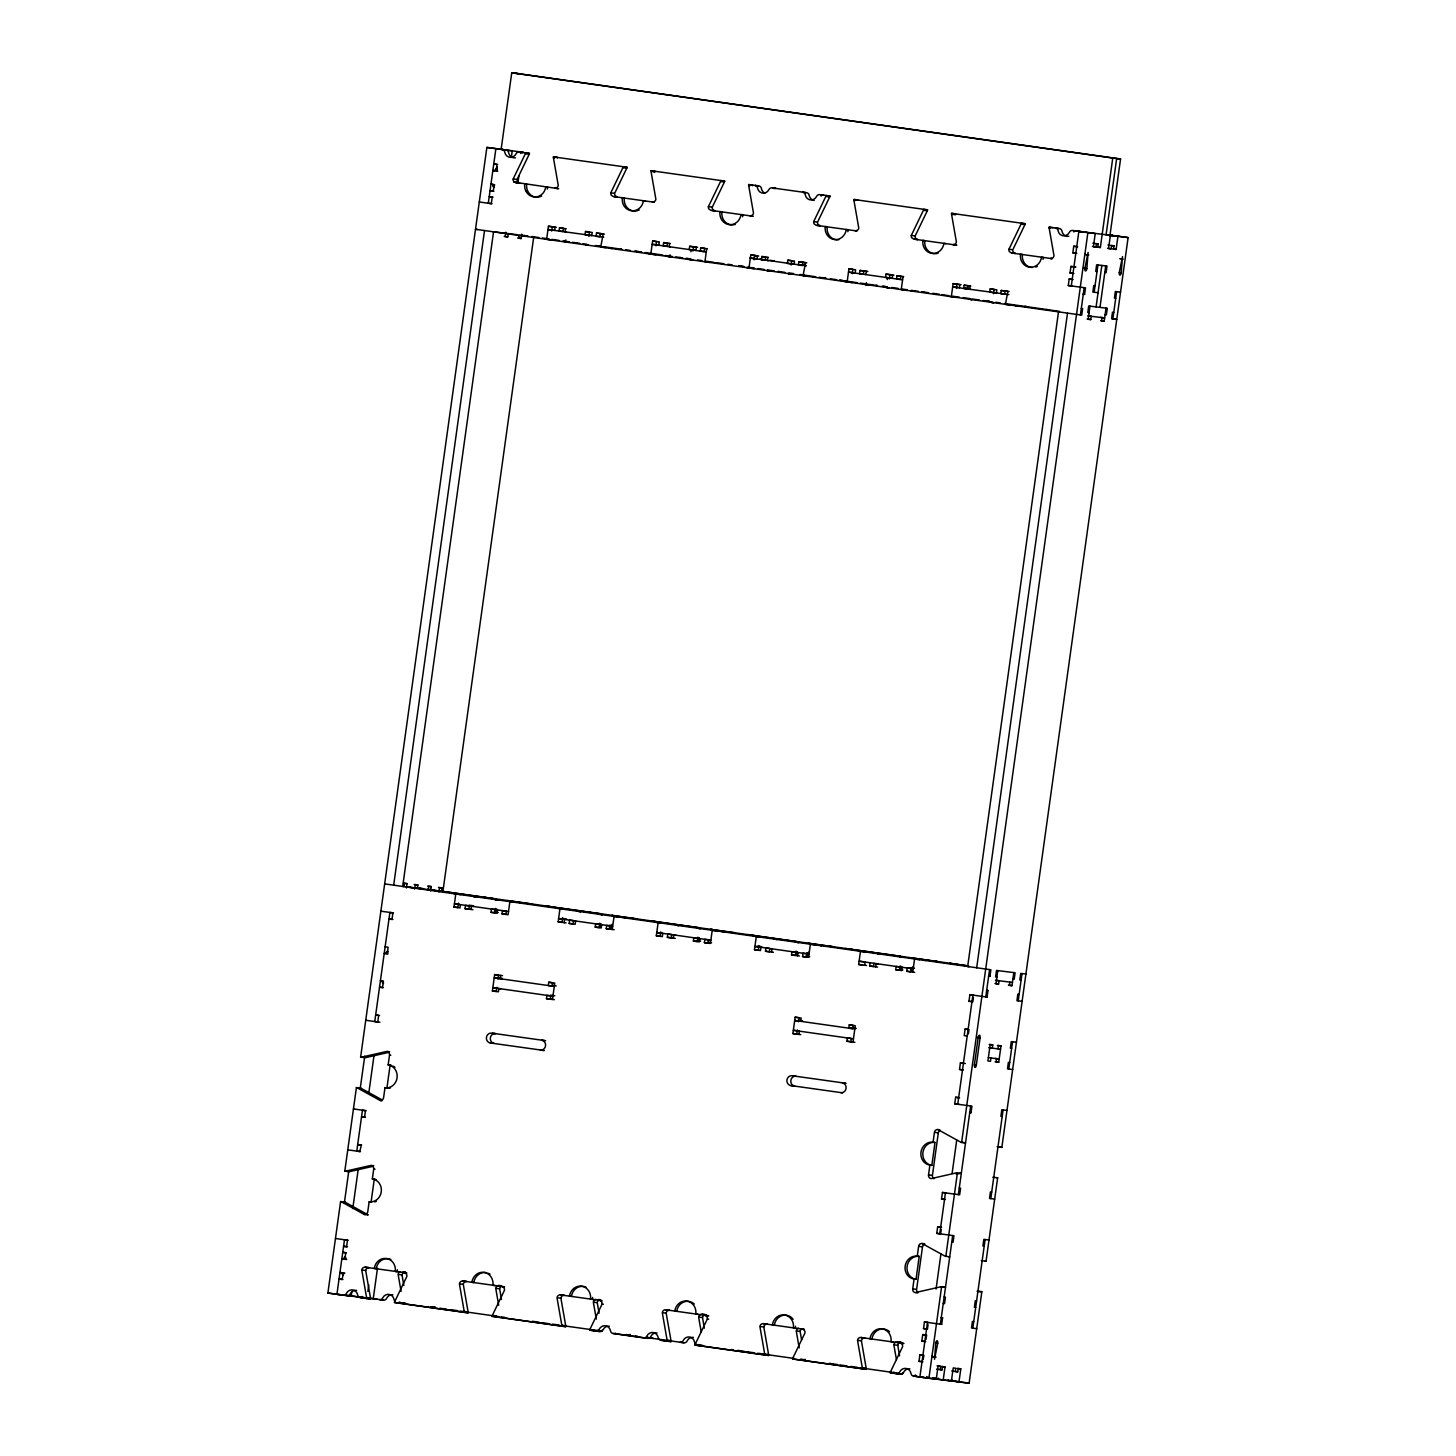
<?xml version="1.0" encoding="UTF-8"?>
<svg xmlns="http://www.w3.org/2000/svg" width="1456" height="1456" viewBox="0 0 1456 1456"><rect width="100%" height="100%" fill="white"/><g stroke="black" fill="none" stroke-linecap="round" stroke-linejoin="round"><path stroke-width="1.5" d="M341.832 1273.145L342.888 1275.219M496.805 170.607L496.114 168.423L494.858 170.352M369.132 1267.666A3.312 3.039 -83 0 0 365.674 1270.506L370.479 1298.042A3.312 3.039 -83 0 1 370.479 1299.007L360.251 1297.624A3.312 3.039 -83 0 1 357.721 1295.039A6.607 6.079 -83 0 0 346.382 1293.438A3.312 3.039 -83 0 1 343.252 1295.221L327.891 1293.037L340.595 1201.564L345.327 1202.292L368.222 1214.941M372.918 1166.329L349.586 1171.625A3.312 3.039 -83 0 1 348.694 1171.643L344.799 1171.17L356.411 1087.596L361.143 1088.324L382.127 1099.917M364.746 1057.584L360.615 1057.202L486.868 147.42L522.194 152.152M344.362 1202.911L348.621 1172.207M360.396 1087.304L364.728 1056.182M393.684 885.175L484.52 230.539M361.343 1145.071L359.796 1151.55L347.766 1149.84M387.223 953.789L388.133 947.237L385.13 946.819M494.603 184.675L493.056 191.136L490.053 190.718L493.948 191.191M352.771 1208.589L358.249 1169.113M368.805 1093.019L374.046 1055.236M496.714 171.317L497.333 166.894M501.155 149.167L511.748 72.8L519.537 73.746M406.442 888.014L407.043 883.646L403.439 883.137M327.891 1293.037L351.205 1296.077L351.806 1291.709M511.329 157.43L512.221 150.878L486.868 147.42M344.799 1171.17A3.312 3.039 -83 0 0 345.691 1171.152L371.153 1165.364A3.312 3.039 -83 0 1 373.701 1169.059L372.336 1178.887A11.575 10.629 -83 0 1 381.272 1191.827A11.575 10.629 -83 0 1 369.151 1201.801L367.786 1211.61A3.312 3.039 -83 0 1 364.328 1214.468L341.432 1201.819A3.312 3.039 -83 0 0 340.595 1201.564M360.615 1057.202A3.312 3.039 -83 0 0 361.507 1057.183L386.968 1051.396A3.312 3.039 -83 0 1 389.516 1055.109L388.151 1064.918A11.575 10.629 -83 0 1 397.069 1077.877A11.575 10.629 -83 0 1 384.966 1087.832L383.601 1097.66A3.312 3.039 -83 0 1 380.143 1100.499L357.248 1087.85A3.312 3.039 -83 0 0 356.411 1087.596M372.336 1178.887L374.283 1179.123L371.098 1202.037L369.151 1201.801M384.966 1087.832L386.914 1088.069L390.099 1065.155L388.151 1064.918M414.669 889.015L415.269 884.666L417.854 884.975L417.399 888.251M505.814 232.196L505.214 236.564L507.798 236.891L508.253 233.615L516.898 234.671M517.954 182.71L518.864 176.158M367.877 1291.454L368.787 1284.902M519.064 234.944L518.609 238.202L521.212 238.529L521.812 234.161M373.246 1298.77L377.486 1268.212M430.667 890.981L431.267 886.613L427.664 886.103M438.875 891.982L439.494 887.614L442.078 887.942L441.623 891.218L442.933 891.363L533.77 236.727M460.442 904.649L459.987 907.925L453.981 907.07L455.783 893.984L460.988 894.621M556.338 227.3L548.439 226.244L546.637 239.348L551.806 239.985M458.476 903.193L457.876 907.543L453.981 907.07M551.733 231.085L552.334 226.736M555.1 227.191L554.645 230.448M464.992 908.635L465.447 905.359L469.342 905.832L468.887 909.108L464.992 908.635L472.891 909.672M559.468 227.809L559.013 231.085L562.908 231.559L563.363 228.283L559.468 227.809L566.129 228.738M470.998 909.49L471.453 906.214L473.4 906.451M565.474 228.665L565.019 231.941L566.002 232.05M565.601 242.005C570.77 241.805 560.305 243.025 565.874 240.04M497.497 909.909L497.042 913.185L491.036 912.33L491.491 909.054L496.86 909.745L495.768 909.581M588.788 236.345L589.407 231.977L585.512 231.504L585.057 234.78L590.426 235.472L588.934 235.253M495.531 908.435L494.931 912.803L491.036 912.33M496.314 912.366L496.769 909.09M592.173 232.432L591.718 235.708M502.047 913.895L502.502 910.619L506.397 911.092L505.942 914.368L502.047 913.895L508.071 914.75L509.873 901.646L515.078 902.283M600.418 233.542L596.523 233.069L596.068 236.345L599.963 236.818L600.418 233.542L604.422 234.107M500.791 988.77L498.844 988.533L498.389 991.809L492.383 990.954L494.658 974.592L498.553 975.065L497.97 979.16M496.842 987.332L496.278 991.427L492.383 990.954M600.727 247.01L603.184 233.997M500.664 975.447L500.209 978.705L502.156 978.96M546.473 998.634L546.928 995.358L550.823 995.831L550.368 999.107L546.473 998.634L552.479 999.471L554.754 983.109L548.748 982.254L548.293 985.53L552.188 986.003L552.643 982.727L548.748 982.254M566.056 922.886L558.158 921.848L559.959 908.762L565.165 909.381M655.91 245.864L656.51 241.496L652.616 241.023L650.796 254.127L655.983 254.745M562.653 917.953L562.034 922.321L558.158 921.848M564.164 922.704L564.619 919.428M659.277 241.951L658.822 245.227M569.169 923.413L569.624 920.137L573.518 920.611L573.063 923.887L569.169 923.413L575.175 924.269L575.63 920.993M663.645 242.588L663.19 245.864L667.085 246.337L667.54 243.061L663.645 242.588L670.306 243.516M669.651 243.443L669.196 246.719L670.16 246.828M670.051 254.8L669.778 256.766C675.493 257.512 666.047 256.201 669.378 256.711M601.674 924.687L601.219 927.963L595.213 927.108L595.668 923.832L601.037 924.524L599.945 924.36M697.588 247.32L689.689 246.282L689.234 249.558L694.585 250.25L693.511 250.086M690.908 251.761L691.181 249.795M599.708 923.213L599.108 927.581L595.213 927.108M692.965 251.124L693.584 246.756M600.491 927.144L600.946 923.868M696.35 247.211L695.895 250.487M606.224 928.673L606.679 925.397L610.574 925.87L610.119 929.146L606.224 928.673L614.123 929.711M700.7 247.848L700.245 251.124L704.14 251.597L704.595 248.321L700.7 247.848L707.361 248.776M609.391 928.327L609.846 925.051M611.52 928.71L612.121 924.342M612.248 929.51L614.05 916.425L619.255 917.062M706.706 248.703L704.904 261.789L710.073 262.426M662.771 933.351L662.316 936.627L656.31 935.771L658.13 922.685L663.317 923.304M758.685 256.001L750.786 254.946L748.966 268.05L754.135 268.668M660.806 931.876L660.205 936.244L656.31 935.771M754.081 259.787L754.681 255.419M757.448 255.874L756.993 259.15M667.339 937.336L667.794 934.06L671.689 934.534L671.234 937.81L667.339 937.336L675.238 938.374M761.797 256.511L761.342 259.787L765.237 260.26L765.692 256.984L761.797 256.511L768.459 257.439M673.345 938.192L673.8 934.916L675.748 935.152M767.822 257.366L767.367 260.642L768.331 260.751M699.845 938.61L699.39 941.886L693.384 941.031L693.839 937.755L696.186 938.046M791.136 265.047L791.736 260.679L787.842 260.205L787.387 263.481L792.756 264.173M697.879 937.136L697.278 941.504L693.384 941.031M698.662 941.067L699.117 937.791M794.503 261.134L794.048 264.41M704.395 942.596L704.85 939.32L708.744 939.793L708.289 943.069L704.395 942.596L710.401 943.433L712.221 930.348L717.408 930.985M802.766 262.244L798.871 261.771L798.416 265.047L802.311 265.52L802.766 262.244L806.77 262.808M805.532 262.699L803.057 275.712L808.226 276.349M760.942 947.274L760.487 950.55L754.481 949.694L756.301 936.608L761.488 937.227M852.233 273.71L852.852 269.342L848.957 268.869L847.137 281.954L852.324 282.591M758.976 945.799L758.376 950.167L754.481 949.694M855.618 269.797L855.163 273.073M765.492 951.259L765.947 947.983L769.842 948.457L769.387 951.733L765.492 951.259L773.391 952.297M863.863 270.907L859.968 270.434L859.513 273.71L863.408 274.183L863.863 270.907L867.867 271.471M771.516 952.115L771.971 948.839M865.519 274.565L866.629 271.362M866.375 282.646L866.102 284.612C871.835 285.358 862.371 284.047 865.701 284.557M799.435 955.991L791.536 954.954L791.991 951.678L797.378 952.37L795.886 952.151M893.911 275.166L886.012 274.128L885.557 277.404L890.926 278.096L889.834 277.932M887.232 279.607L887.505 277.641M796.05 951.059L795.431 955.427L791.536 954.954M889.307 278.97L889.907 274.602M796.832 954.99L797.269 951.714M797.56 955.809L798.015 952.533M892.674 275.057L892.219 278.333M802.565 956.519L803.02 953.243L806.915 953.716L806.46 956.992L802.565 956.519L808.571 957.356L810.391 944.271L815.578 944.908M897.042 275.694L896.587 278.97L900.463 279.443L900.918 276.167L897.042 275.694L903.685 276.622M799.362 1031.157L798.907 1034.433L792.883 1033.578L795.158 1017.216L799.053 1017.689L798.489 1021.766M792.883 1033.578L796.778 1034.051L797.342 1029.956M807.843 956.556L808.444 952.188M903.048 276.549L901.228 289.635L906.415 290.272M800.709 1021.329L801.164 1018.053L795.158 1017.216M846.973 1041.24L847.428 1037.964L851.323 1038.456L850.868 1041.713L846.973 1041.24L852.998 1042.096L855.254 1025.734L849.248 1024.878L848.793 1028.154L852.688 1028.628L853.143 1025.352L849.248 1024.878M866.557 965.51L858.658 964.473L860.478 951.369L865.665 952.006M961.033 284.684L953.134 283.647L951.314 296.733L956.483 297.37M956.41 288.488L957.029 284.12M864.664 965.328L865.119 962.052M959.795 284.575L959.34 287.851M877.568 967.075L869.669 966.038L870.124 962.762M964.145 285.212L963.69 288.488L967.585 288.961L968.04 285.685L964.145 285.212L970.806 286.14M874.019 963.235L873.564 966.511L869.669 966.038M875.693 966.875L876.13 963.617L878.077 963.854M970.151 286.068L969.696 289.325L970.679 289.453M902.174 967.312L901.737 970.57L895.713 969.732L896.168 966.456L901.537 967.148L900.063 966.93M993.483 293.748L994.084 289.38L990.189 288.907L989.734 292.183L995.103 292.874L994.011 292.711M900.208 965.838L899.608 970.206L895.713 969.732M900.991 969.769L901.446 966.493M996.85 289.835L996.395 293.111M906.742 971.279L907.197 968.022L911.092 968.495L910.637 971.771L906.742 971.279L914.641 972.335M1005.095 290.945L1001.2 290.472L1000.745 293.73L1004.64 294.221L1005.095 290.945L1009.099 291.509M912.02 971.334L912.621 966.966M912.748 972.135L914.568 959.049L919.755 959.686M1007.861 291.4L1005.404 304.413L1010.591 305.05M944.616 1287.286A3.312 3.039 -83 0 1 945.49 1287.268L941.595 1286.795A3.312 3.039 -83 0 0 940.722 1286.813L915.26 1292.6A3.312 3.039 -83 0 1 912.712 1288.906L914.077 1279.078A11.575 10.629 -83 0 1 905.141 1266.138A11.575 10.629 -83 0 1 917.262 1256.164L918.609 1246.354A3.312 3.039 -83 0 1 922.085 1243.497L924.014 1243.733M922.085 1243.497L944.98 1256.146A3.312 3.039 -83 0 0 945.818 1256.419L957.411 1172.826A3.312 3.039 -83 0 0 956.537 1172.844L931.076 1178.632A3.312 3.039 -83 0 1 928.528 1174.937L929.893 1165.109A11.575 10.629 -83 0 1 920.956 1152.169A11.575 10.629 -83 0 1 933.059 1142.214L934.424 1132.386A3.312 3.039 -83 0 1 937.882 1129.547L939.83 1129.783M914.077 1279.078L916.024 1279.314L919.209 1256.401L917.262 1256.164M929.893 1165.109L931.84 1165.364L935.007 1142.45L933.059 1142.214M924.833 1244.061A3.312 3.039 -83 0 0 922.503 1246.827L916.607 1289.379A3.312 3.039 -83 0 0 917.589 1292.309M939.52 1130.675A3.312 3.039 -83 0 0 938.319 1132.859L932.422 1175.411A3.312 3.039 -83 0 0 933.897 1178.723M1058.494 311.948L967.658 966.584L968.95 966.729M922.012 1361.724L919.009 1361.305L919.919 1354.753L923.887 1355.299L923.213 1359.595M924.815 1341.54L921.812 1341.122L922.722 1334.57L926.617 1335.043L925.998 1339.411M926.562 1329L923.559 1328.564L924.451 1322.03L928.346 1322.503M951.769 1242.095L953.061 1242.259L953.971 1235.707L936.754 1233.378L937.664 1226.826L941.559 1227.299M944.525 1199.435L941.522 1198.998L942.432 1192.464L946.327 1192.937M969.751 1112.53L971.043 1112.693L971.953 1106.16L954.736 1103.812L955.646 1097.26L959.54 1097.733M962.507 1069.869L959.504 1069.45L960.414 1062.898L965.364 1063.553M968.404 1033.906L969.004 1029.556L965.11 1029.064L964.2 1035.616L967.203 1036.053M971.971 1001.673L968.968 1001.255L969.878 994.703L973.773 995.176M1083.282 294.239L1084.593 294.403L1085.503 287.851L1068.285 285.522L1069.195 278.97L1073.09 279.443M1073.036 273.4L1070.033 272.964L1070.943 266.43L1074.837 266.903M1075.838 253.217L1072.835 252.78L1073.745 246.246L1077.622 246.719M927.472 1322.448L919.901 1376.994L951.405 1381.034L953.225 1367.93L955.809 1368.258L955.354 1371.534L957.739 1371.825L958.194 1368.549L960.796 1368.858L958.976 1381.962L934.188 1378.759M939.757 1233.796L945.435 1192.883M957.739 1104.23L972.881 995.14M976.667 967.858L1067.503 313.222M1071.288 285.94L1078.86 231.395L1086.212 232.287M928.054 1324.687L927.436 1329.037L923.559 1328.564M941.268 1229.483L940.649 1233.851L936.754 1233.378M973.463 997.36L972.863 1001.728L968.968 1001.255M936.062 1289.07L940.922 1253.98M952.097 1173.481L956.719 1140.157M900.045 1343.033A3.312 3.039 -83 0 1 902.593 1346.727L890.471 1371.88A3.312 3.039 -83 0 0 890.217 1372.79L896.55 1373.7A3.312 3.039 -83 0 0 899.699 1371.916A6.607 6.079 -83 0 1 911.019 1373.518A3.312 3.039 -83 0 0 913.549 1376.102L928.91 1378.286L941.595 1286.795M961.433 1142.268L964.691 1142.669A3.312 3.039 -83 0 0 965.528 1142.924L961.633 1142.45L1087.869 232.669L1095.221 233.561L1093.42 246.665L1096.004 246.974L1096.459 243.698L1098.206 243.916L1097.751 247.192L1100.354 247.502L1112.766 158.049L1120.556 158.995L1109.963 235.362M935.771 1343.051L934.515 1359.267L937.719 1343.306A2.475 0.983 -81.9 0 0 937.082 1340.721A2.475 0.983 -81.9 0 0 935.771 1343.051L937.719 1343.306L935.462 1342.978M974.392 1064.846L978.159 1037.564A2.475 0.983 -81.9 0 1 979.488 1035.234A2.475 0.983 -81.9 0 1 980.106 1037.8L976.321 1065.082A2.475 0.983 -81.9 0 1 975.01 1067.412A2.475 0.983 -81.9 0 1 974.392 1064.846L976.321 1065.082M1084.902 268.359L1088.105 252.398L1086.849 268.596A2.475 0.983 -81.9 0 1 1085.539 270.943A2.475 0.983 -81.9 0 1 1084.902 268.359L1086.849 268.596L1083.464 268.122M940.376 1324.196L952.679 1235.562M958.357 1194.648L970.661 1105.996M985.785 996.887L989.57 969.605M1080.407 314.969L1084.192 287.687M924.451 1322.03L941.668 1324.359L942.578 1317.807L941.067 1317.607L942.578 1317.807M969.878 994.703L987.095 997.051L988.005 990.499L986.495 990.28M988.66 976.157L989.971 976.321L990.881 969.769L384.675 883.901M937.063 1365.892L940.667 1366.401L940.212 1369.677L941.977 1369.896L942.432 1366.62L945.017 1366.929L943.197 1380.033M997.797 970.606L995.995 983.71L998.579 984.019L999.034 980.743L995.431 980.234M1089.98 306.16L1088.196 319.246L1090.781 319.574L1091.236 316.298L1087.632 315.788M1094.148 292.237L1097.933 264.956M990.954 1057.984L990.499 1061.26L987.914 1060.951L990.189 1044.571L992.774 1044.898L992.319 1048.174L988.715 1047.665M1096.077 306.907L1101.828 265.447M1106.069 234.889L1116.661 158.522M1099.972 307.38L1105.723 265.92M1110.364 235.417L1108.544 248.503L1111.146 248.83L1111.601 245.554L1113.986 245.846L1113.531 249.122L1116.115 249.431L1117.935 236.345L1108.926 235.071M996.577 1058.676L996.122 1061.952L998.725 1062.261L1001 1045.899L997.396 1045.39M997.942 1048.866L998.397 1045.59L1001 1045.899M1009.845 982.072L1009.39 985.348L1011.993 985.657L1013.795 972.572M1102.046 317.626L1101.591 320.884L1104.194 321.212L1105.996 308.108M972.808 1328.163L985.111 1239.529M990.79 1198.616L1003.093 1109.963M1008.771 1069.05L1012.557 1041.768M1018.235 1000.854L1022.021 973.573M1116.643 291.655L1112.857 318.937L1116.752 319.41L1111.565 318.773L1112.475 312.239L1113.767 312.385M1119.282 272.563L1122.503 256.602L1121.229 272.8A2.475 0.983 -81.9 0 1 1119.919 275.148A2.475 0.983 -81.9 0 1 1119.3 272.563L1121.229 272.8M958.976 1381.962L969.132 1383.2L981.835 1291.709L977.941 1291.235M981.963 1260.678L986.04 1261.333L997.651 1177.758L993.52 1177.376M997.123 1146.636A3.312 3.039 -83 0 0 997.961 1146.891L1001.855 1147.364L1128.109 237.583L1107.998 234.816M343.78 1273.381L343.288 1274.819M515.733 182.673L513.731 181.418A3.312 3.039 -83 0 1 513.185 178.979L525.307 153.826A3.312 3.039 -83 0 0 525.561 152.916L529.438 153.39A3.312 3.039 -83 0 1 529.183 154.3L517.08 179.452A3.312 3.039 -83 0 0 517.626 181.891L519.628 183.147L516.37 182.746M654.126 202.22L613.34 196.524L611.356 195.25A3.312 3.039 -83 0 1 610.792 192.811L622.913 167.677A3.312 3.039 -83 0 0 623.168 166.767L627.063 167.24A3.312 3.039 -83 0 1 626.808 168.15L614.687 193.284A3.312 3.039 -83 0 0 615.251 195.723L617.235 196.997L613.995 196.596M751.751 216.07L710.965 210.356L708.963 209.1A3.312 3.039 -83 0 1 708.399 206.661L720.52 181.527A3.312 3.039 -83 0 0 720.775 180.599L724.669 181.072A3.312 3.039 -83 0 1 724.415 182L712.293 207.134A3.312 3.039 -83 0 0 712.858 209.573L714.86 210.829L711.602 210.447M857.02 230.994L816.234 225.298L814.25 224.024A3.312 3.039 -83 0 1 813.686 221.585L825.807 196.451A3.312 3.039 -83 0 0 826.062 195.541L829.956 196.014A3.312 3.039 -83 0 1 829.702 196.924L817.58 222.076A3.312 3.039 -83 0 0 818.145 224.515L820.128 225.771L816.889 225.371M404.313 1272.726A3.312 3.039 -83 0 1 406.861 1276.421L394.74 1301.573A3.312 3.039 -83 0 0 394.485 1302.483L468.086 1312.857A3.312 3.039 -83 0 0 468.104 1311.892L463.281 1284.356A3.312 3.039 -83 0 1 466.757 1281.498M956.81 245.154L913.858 239.13L911.856 237.874A3.312 3.039 -83 0 1 911.292 235.435L923.413 210.301A3.312 3.039 -83 0 0 923.668 209.373L927.563 209.846A3.312 3.039 -83 0 1 927.308 210.774L915.187 235.908A3.312 3.039 -83 0 0 915.751 238.347L917.735 239.621L914.495 239.221M501.92 1286.576A3.312 3.039 -83 0 1 504.468 1290.271L492.346 1315.405A3.312 3.039 -83 0 0 492.092 1316.333L565.711 1326.689A3.312 3.039 -83 0 0 565.711 1325.743L560.906 1298.206A3.312 3.039 -83 0 1 564.364 1295.349M1052.251 258.695L1011.465 252.98L1009.481 251.724A3.312 3.039 -83 0 1 1008.917 249.285L1021.038 224.133A3.312 3.039 -83 0 0 1021.293 223.223L1025.188 223.696A3.312 3.039 -83 0 1 1024.933 224.624L1012.812 249.759A3.312 3.039 -83 0 0 1013.358 252.197L1015.36 253.453L1012.12 253.053M599.544 1300.408A3.312 3.039 -83 0 1 602.092 1304.121L589.971 1329.255A3.312 3.039 -83 0 0 589.716 1330.165L596.05 1331.075A3.312 3.039 -83 0 0 598.653 1330.092L600.272 1327.69A6.607 6.079 -83 0 1 609.918 1329.055L610.828 1331.821A3.312 3.039 -83 0 0 613.049 1333.478L643.752 1337.846A3.312 3.039 -83 0 0 646.355 1336.863L647.975 1334.442A6.607 6.079 -83 0 1 657.621 1335.825L658.531 1338.592A3.312 3.039 -83 0 0 660.751 1340.248L670.979 1341.631A3.312 3.039 -83 0 0 670.998 1340.667L666.175 1313.13A3.312 3.039 -83 0 1 669.633 1310.291M704.813 1315.35A3.312 3.039 -83 0 1 707.361 1319.045L695.24 1344.179A3.312 3.039 -83 0 0 694.985 1345.107L768.604 1355.463A3.312 3.039 -83 0 0 768.604 1354.517L763.799 1326.98A3.312 3.039 -83 0 1 767.257 1324.123M802.42 1329.201A3.312 3.039 -83 0 1 804.986 1332.895L792.865 1358.029A3.312 3.039 -83 0 0 792.61 1358.958L866.211 1369.313A3.312 3.039 -83 0 0 866.211 1368.367L861.406 1340.812A3.312 3.039 -83 0 1 864.864 1337.973M388.734 1052.36L365.401 1057.675A3.312 3.039 -83 0 1 364.51 1057.675M956.192 1174.282L960.432 1173.318A3.312 3.039 -83 0 1 961.306 1173.318L956.537 1172.844M789.916 273.764L787.987 273.528L791.391 274.001M968.804 299.172L972.226 299.627L970.278 299.39M993.702 302.684L990.317 302.229L993.738 302.684M473.291 896.405L476.713 896.878L474.765 896.641M611.848 915.387L633.797 918.518M732.932 932.568L734.971 932.841M808.171 943.233L830.12 946.364M912.348 958.012L937.3 961.542M806.824 953.061L808.844 953.316M910.983 967.821L913.513 968.167M791.19 273.965L790.299 273.819M734.77 932.823L733.879 932.677M503.23 149.604L495.877 148.712L488.306 203.258L491.964 203.767M505.469 150.004L502.211 149.604A3.312 3.039 -83 0 1 504.449 151.26L504.741 152.188A6.607 6.079 -83 0 0 516.079 153.79A3.312 3.039 -83 0 1 519.21 152.025L529.438 153.39M519.173 151.733L523.268 152.225M519.865 152.097L523.104 152.498A3.312 3.039 -83 0 0 520.52 153.462M558.048 188.607L554.791 188.206L557.047 187.551A3.312 3.039 -83 0 0 558.249 185.367L553.444 157.83A3.312 3.039 -83 0 1 553.444 156.866L557.339 157.339A3.312 3.039 -83 0 0 557.32 158.067M525.944 153.917L529.183 154.3M553.444 157.83L554.736 157.976M654.363 202.293L652.415 202.056L654.672 201.401A3.312 3.039 -83 0 0 655.873 199.217L651.069 171.662A3.312 3.039 -83 0 1 651.069 170.716L654.963 171.189A3.312 3.039 -83 0 0 654.945 172.136M623.568 167.749L626.808 168.15M653.016 171.899L654.308 172.063M753.262 216.307L750.022 215.907L752.279 215.251A3.312 3.039 -83 0 0 753.48 213.049L748.675 185.513A3.312 3.039 -83 0 1 748.675 184.566L752.57 185.039A3.312 3.039 -83 0 0 752.552 185.749M758.267 185.858L755.009 185.458A3.312 3.039 -83 0 1 757.247 187.114L757.557 188.042A6.607 6.079 -83 0 0 768.877 189.644L769.423 188.843A3.312 3.039 -83 0 1 772.026 187.879L806.624 192.702A3.312 3.039 -83 0 1 808.844 194.358L809.154 195.286A6.607 6.079 -83 0 0 814.213 200.455M721.175 181.6L724.415 182M772.663 187.951L775.902 188.352A3.312 3.039 -83 0 0 774.082 188.698M748.675 185.513L749.967 185.676M805.969 192.629L802.729 192.228A3.312 3.039 -83 0 1 804.95 193.885L805.259 194.813A6.607 6.079 -83 0 0 816.579 196.414L817.125 195.614A3.312 3.039 -83 0 1 819.728 194.631L829.956 196.014M820.365 194.722L823.623 195.104A3.312 3.039 -83 0 0 821.02 196.087M856.601 230.994L855.309 230.831L857.566 230.175A3.312 3.039 -83 0 0 858.767 227.991L853.944 200.437A3.312 3.039 -83 0 1 853.962 199.49L857.857 199.963M826.462 196.524L829.702 196.924M853.944 200.437L855.254 200.6M956.155 245.081L952.916 244.681L955.172 244.026A3.312 3.039 -83 0 0 956.374 241.823L951.569 214.287A3.312 3.039 -83 0 1 951.569 213.34L955.464 213.814A3.312 3.039 -83 0 0 955.464 214.76M924.069 210.374L927.308 210.774M951.569 214.287L954.808 214.687M1051.833 258.677L1050.522 258.513L1052.797 257.858A3.312 3.039 -83 0 0 1053.998 255.674L1049.175 228.137A3.312 3.039 -83 0 1 1049.194 227.172L1053.07 227.664M1058.767 228.483L1055.527 228.082A3.312 3.039 -83 0 1 1057.748 229.739L1058.057 230.667A6.607 6.079 -83 0 0 1069.396 232.268L1069.923 231.468A3.312 3.039 -83 0 1 1072.526 230.485L1087.869 232.669M1021.675 224.224L1024.933 224.624M1073.163 230.576L1128.109 237.583M1109.508 235.017L1112.748 235.417A3.312 3.039 -83 0 0 1110.164 236.382M1116.57 235.999L1119.082 236.309M1049.175 228.137L1050.486 228.283M497.661 164.455L493.766 163.982L496.769 164.401L496.496 171.025M494.803 170.771L492.856 170.534L497.752 171.153M1077.385 246.737L1073.745 246.246M513.185 178.979L516.425 179.361M610.792 192.811L614.032 193.211M514.933 182.273L519.082 182.783M708.417 206.661L711.656 207.061M1072.835 252.78L1076.803 253.326M1086.795 254.727L1088.742 254.964L1084.738 254.4M1121.175 258.931L1123.122 259.168L1119.755 258.695M645.336 201.019L643.388 200.782A11.557 10.611 -83 0 1 639.184 208.445A11.575 10.629 -83 0 1 623.241 204.422A11.557 10.611 -83 0 1 622.385 197.798L624.315 198.034A11.575 10.629 -83 0 0 628.41 208.881A11.575 10.629 -83 0 0 639.239 209.937M813.686 221.585L816.925 221.985M911.292 235.435L914.55 235.836M825.261 226.572L827.19 226.808A11.575 10.629 -83 0 0 838.765 239.767M1008.917 249.285L1012.157 249.686M848.229 229.793L846.282 229.557A11.557 10.611 -83 0 1 834.179 239.512A11.557 10.611 -83 0 1 825.261 226.572M945.854 243.643L943.907 243.407A11.557 10.611 -83 0 1 931.804 253.362A11.557 10.611 -83 0 1 922.886 240.422L924.815 240.659A11.557 10.611 -83 0 0 938.101 253.235M1075.893 267.085L1070.943 266.43M493.111 197.197L489.216 196.706L492.219 197.142L491.309 203.676L479.297 201.984M1097.023 271.508L1095.731 271.344L1096.641 264.81L1107.015 266.066L1106.105 272.618L1104.813 272.454M1070.033 272.964L1073.927 273.437M1095.058 285.685L1093.765 285.54L1092.855 292.074L1098.042 292.711M1068.285 285.522L1072.18 285.995M1120.538 292.146L1115.351 291.509L1114.441 298.043L1115.733 298.207M553.171 230.157L547.984 229.52L603.73 237.146M657.348 244.936L652.161 244.299L706.251 251.961M750.313 258.222L755.5 258.859M853.671 272.782L848.484 272.145L902.574 279.807M957.848 287.56L952.661 286.923L1008.881 294.603M477.459 229.502L475.511 229.265L1081.717 315.133L1082.627 308.581L1081.317 308.417M524.233 235.563L527.982 236.018M544.508 238.966L545.8 239.13M575.648 242.77L576.94 242.934M582.964 243.789L586.859 244.262M600.636 246.282L595.504 245.482M587.587 245.081C581.854 244.335 591.318 245.627 587.969 245.136M621.33 249.194L620.911 249.158M600.709 247.01L605.896 247.647M635.744 251.306L640.949 251.943M610.61 248.339L611.902 248.503M648.684 253.744L649.977 253.89M679.825 257.548L681.117 257.712M685.831 258.404L691.036 259.041L686.668 258.422M691.764 259.86C685.958 259.095 695.713 260.442 692.146 259.914M714.787 263.117L716.079 263.281M739.921 266.066L743.561 266.521M746.837 267.667L748.129 267.813M779.288 271.635L777.995 271.471L784.784 272.327M767.949 270.689C773.773 271.453 764.072 270.124 767.53 270.634M804.276 275.129L800.891 274.693L803.858 275.075M824.314 277.987C818.509 277.222 828.282 278.569 824.715 278.041M812.939 277.04L814.25 277.204M839.821 280.207L843.279 280.626M844.116 280.844L845.408 281.008M845.008 281.59L846.3 281.736M876.148 285.394L877.458 285.558L860.35 283.119M882.154 286.25L887.359 286.887L882.955 286.25M901.792 288.98L907.179 289.762M888.087 287.687C882.3 286.941 892.055 288.288 888.469 287.742M911.128 290.963L912.421 291.127M942.269 294.767L943.561 294.931M1089.088 312.712L1087.796 312.549L1088.706 305.997L1107.306 308.272L1106.396 314.824L1105.104 314.66M949.185 296.369L950.477 296.514M986.331 301.028L989.789 301.447M1024.715 306.433L1028.118 306.888L1025.115 306.488M1015.287 305.742L1016.597 305.887M1046.445 309.546L1047.738 309.709M1088.615 315.97L1104.631 317.936L1100.427 317.335M407.043 883.646L404.459 883.337L404.004 886.613L402.693 886.449L493.548 231.813L508.253 233.615M431.267 886.613L428.683 886.304L428.228 889.58L415.215 888.033M419.71 888.178L423.168 888.597M430.448 889.671L433.906 890.089L429.338 889.434M406.588 886.922L412.212 887.614M433.415 890.198L439.039 890.89M453.671 893.602L454.964 893.766M484.812 897.406L486.122 897.569M490.818 898.261L496.023 898.898M496.751 899.717C490.963 898.971 500.718 900.299 497.133 899.772M508.763 900.773L507.671 900.609L532.605 904.14L530.585 903.867M519.792 902.975L521.084 903.139M550.113 906.578L544.926 905.941L596.305 913.203M550.932 906.797L552.224 906.942M557.848 908.38L559.14 908.544M588.988 912.184L590.281 912.348M594.994 913.039L600.2 913.676M578.942 911.401C584.657 912.148 575.065 910.837 578.542 911.347M601.31 914.55L602.365 914.696L599.399 914.313M633.36 918.463L636.782 918.918L634.761 918.645M654.29 921.339L649.085 920.702L694.457 927.126M623.969 917.753L625.261 917.917M655.109 921.557L656.401 921.721M656.001 922.303L657.311 922.467M687.159 926.107L688.47 926.271M693.183 926.962L698.37 927.599M677.113 925.324C682.919 926.089 673.236 924.76 676.694 925.27M699.462 928.473L700.5 928.619L697.551 928.236M711.11 929.474C707.525 928.946 717.317 930.293 711.493 929.529L733.478 932.623M722.121 931.676L723.414 931.84M752.461 935.262L747.274 934.643L792.628 941.049M753.28 935.48L754.572 935.644M754.172 936.226L755.482 936.39M785.33 940.03L786.622 940.194M791.336 940.885L796.523 941.522M775.265 939.247C780.98 939.994 771.407 938.683 774.883 939.193M829.702 946.291L831.631 946.546M820.292 945.599L821.584 945.763M850.613 949.185L845.426 948.548L896.805 955.809M851.432 949.403L852.725 949.567M858.348 951.005L859.659 951.15M889.507 954.808L890.799 954.972M895.513 955.664L900.7 956.301M933.86 961.069L935.808 961.306M924.469 960.378L925.761 960.541M954.79 963.963L949.603 963.326L968.677 966.02M955.609 964.181L956.901 964.345M459.623 904.431L454.436 903.794L508.526 911.474M1025.916 974.046L1020.711 973.409L1019.819 979.961L1021.111 980.125M563.8 919.209L558.594 918.572L612.703 926.253M661.952 933.132L656.765 932.495L710.856 940.176M760.123 947.055L754.936 946.418L809.026 954.099M996.887 977.158L995.595 976.994L996.505 970.46L1015.105 972.735L1014.195 979.269L1012.903 979.124M864.3 961.834L859.113 961.197L913.203 968.859M996.432 980.434L1012.43 982.4M858.658 964.473L862.553 964.946M393.357 912.876L389.899 912.457L374.756 1021.548L379.943 1022.185M986.695 990.335L988.005 990.499M1019.145 994.302L1017.835 994.139L1016.943 1000.691L1022.13 1001.328M392.883 919.464L388.989 918.991L391.992 919.428L392.902 912.876L380.89 911.165M499.39 978.487L494.203 977.868L554.299 986.385M978.159 1037.564L980.106 1037.8L977.103 1037.382M1016.452 1042.241L1011.265 1041.604L1010.355 1048.156L1011.647 1048.32M799.89 1021.111L794.703 1020.474L854.799 1029.01M989.716 1047.847L1000.527 1049.175M498.025 988.315L492.838 987.678L552.934 996.213M798.525 1030.939L793.338 1030.302L853.453 1038.82M988.351 1057.675L999.162 1058.985L995.158 1058.421M1009.681 1062.498L1008.389 1062.334L1007.479 1068.886L1012.666 1069.523M383.419 987.659L379.525 987.186L382.528 987.605L383.438 981.071L380.435 980.634L382.382 980.871A2.475 0.983 -81.9 0 0 382.6 983.091A2.475 0.983 -81.9 0 0 383.601 983.109M959.504 1069.45L963.399 1069.923M379.561 1015.487L375.666 1015.014L378.669 1015.433L377.759 1021.985L365.747 1020.274M492.619 1033.25L495.531 1033.596A4.95 4.55 -83 0 0 490.344 1037.873A4.95 4.55 -83 0 0 494.166 1043.424M544.635 1040.585L541.723 1040.221A4.95 4.55 -83 0 1 545.545 1045.772A4.95 4.55 -83 0 1 540.358 1050.049M793.12 1075.857L796.032 1076.221A4.95 4.55 -83 0 0 790.845 1080.498A4.95 4.55 -83 0 0 794.667 1086.049M845.153 1083.209L842.223 1082.845A4.95 4.55 -83 0 1 846.063 1088.396A4.95 4.55 -83 0 1 840.858 1092.673M545.618 1040.712L491.637 1033.123A4.95 4.55 -83 0 0 486.45 1037.4A4.95 4.55 -83 0 0 490.272 1042.951L493.202 1043.297M541.341 1050.158L544.253 1050.522L490.272 1042.951M954.736 1103.812L959.049 1104.394M1006.988 1110.437L1001.801 1109.8L1000.891 1116.352L1002.183 1116.497M846.118 1083.319L792.137 1075.747A4.95 4.55 -83 0 0 786.95 1080.006A4.95 4.55 -83 0 0 790.79 1085.557L793.702 1085.921M387.605 1051.487L389.553 1051.723M389.516 1055.109L390.809 1055.254M935.08 1132.459L938.319 1132.859M997.779 1146.709L1001.018 1147.11A3.312 3.039 -83 0 0 1001.855 1147.364M380.143 1100.499L382.091 1100.736M928.528 1174.937L931.767 1175.338M354.427 1109.035L353.444 1108.926L365.474 1110.637L364.564 1117.171L361.543 1116.752L365.438 1117.225M366.111 1110.71L362.453 1110.2L356.775 1151.114L360.433 1151.623M959.267 1188.096L960.56 1188.26L959.65 1194.794L942.432 1192.464M991.7 1192.064L990.408 1191.9L989.498 1198.452L994.685 1199.089M941.522 1198.998L945.417 1199.489M361.579 1145.053L357.685 1144.58L360.688 1144.998M989.006 1240.002L983.819 1239.365L982.909 1245.917L984.201 1246.063M372.445 1165.528L373.737 1165.692M373.701 1169.059L374.993 1169.223M345.691 1171.152L348.93 1171.552M919.264 1246.427L922.503 1246.827M945.636 1256.237L949.712 1256.892A3.312 3.039 -83 0 1 948.875 1256.637M364.328 1214.468L367.585 1214.868M940.722 1286.813L943.961 1287.213M977.067 1291.254L980.307 1291.654M912.712 1288.906L915.951 1289.306M915.915 1292.673L917.862 1292.91M944.161 1296.932L945.454 1297.078L944.544 1303.63L943.251 1303.466M976.594 1300.9L975.302 1300.736L974.392 1307.288L975.684 1307.433M348.13 1240.275L344.49 1239.766L336.918 1294.311L342.433 1295.003M973.718 1321.629L972.426 1321.466L971.516 1328.018L976.703 1328.655M347.474 1246.791L343.58 1246.318L346.583 1246.736L347.493 1240.184L335.462 1238.492M346.401 1252.815L342.742 1252.306L345.745 1252.742L344.835 1259.294L341.832 1258.858L345.491 1259.367M366.584 1298.534A3.312 3.039 -83 0 0 366.584 1297.569L361.78 1270.032A3.312 3.039 -83 0 1 365.238 1267.193L368.477 1267.575M403.039 1271.816L404.986 1272.053M404.95 1272.799L406.897 1273.054M464.209 1312.366A3.312 3.039 -83 0 0 464.209 1311.419L459.404 1283.883A3.312 3.039 -83 0 1 462.862 1281.025L466.102 1281.426M501.628 1285.775L499.19 1285.466A3.312 3.039 -83 0 0 495.732 1288.323L498.698 1305.268M494.858 1285.539L492.911 1285.302A11.575 10.629 -83 0 0 483.974 1272.344A11.575 10.629 -83 0 0 471.871 1282.317L473.819 1282.554A11.575 10.629 -83 0 1 486.795 1272.744M502.575 1286.649L504.522 1286.886M362.435 1270.105L365.674 1270.506M398.598 1274.528L402.002 1274.946A3.312 3.039 -83 0 1 405.46 1272.107M561.816 1326.216A3.312 3.039 -83 0 0 561.816 1325.269L557.011 1297.715A3.312 3.039 -83 0 1 560.469 1294.875L563.709 1295.276M598.27 1299.498L600.218 1299.735M600.181 1300.499L602.129 1300.736M460.041 1283.955L463.281 1284.356M496.223 1288.378L499.626 1288.797A3.312 3.039 -83 0 1 501.355 1286.249M667.085 1341.14A3.312 3.039 -83 0 0 667.103 1340.193L662.28 1312.657A3.312 3.039 -83 0 1 665.756 1309.799L668.996 1310.2M701.21 1331.931L698.625 1317.098A3.312 3.039 -83 0 1 702.083 1314.258L705.487 1314.659A3.312 3.039 -83 0 0 702.52 1317.571L699.117 1317.152M921.812 1341.122L925.707 1341.595M697.752 1314.313L695.804 1314.076A11.575 10.629 -83 0 0 686.868 1301.118A11.575 10.629 -83 0 0 674.765 1311.092L676.712 1311.328A11.575 10.629 -83 0 1 683.628 1302.028A11.575 10.629 -83 0 1 694.312 1304.048M705.468 1315.423L708.708 1315.824L665.756 1309.799M557.666 1297.806L560.906 1298.206M593.83 1302.228L597.233 1302.647A3.312 3.039 -83 0 1 600.691 1299.789M764.709 1354.99A3.312 3.039 -83 0 0 764.709 1354.044L759.905 1326.507A3.312 3.039 -83 0 1 763.363 1323.65L766.602 1324.05M602.092 1304.121L603.385 1304.267M341.887 1272.744L339.94 1272.508L344.835 1273.108M343.598 1272.999L342.033 1279.478L339.03 1279.041L342.924 1279.515M803.075 1329.273L804.367 1329.437M662.935 1312.73L666.175 1313.13M862.316 1368.84A3.312 3.039 -83 0 0 862.334 1367.876L857.511 1340.339A3.312 3.039 -83 0 1 860.969 1337.5L864.227 1337.9M896.441 1359.613L893.857 1344.78A3.312 3.039 -83 0 1 897.315 1341.941L900.718 1342.359M707.361 1319.045L708.653 1319.209M892.983 1341.995L891.036 1341.759A11.575 10.629 -83 0 0 882.099 1328.818A11.575 10.629 -83 0 0 869.996 1338.774L871.944 1339.01A11.575 10.629 -83 0 1 878.842 1329.71A11.575 10.629 -83 0 1 889.543 1331.73M900.7 1343.124L903.939 1343.506L860.969 1337.5M760.56 1326.58L763.799 1326.98M796.723 1331.002L800.127 1331.421A3.312 3.039 -83 0 1 802.456 1328.636M858.166 1340.43L861.406 1340.812M894.33 1344.853L897.751 1345.253A3.312 3.039 -83 0 1 901.209 1342.414M933.878 1356.701L935.826 1356.937L931.822 1356.373M919.009 1361.305L922.904 1361.779M940.667 1366.401L938.083 1366.092L936.263 1379.178L928.91 1378.286M344.235 1295.039L363.363 1297.478M357.958 1296.714L364.055 1297.46M366.584 1297.569L369.842 1297.969M343.907 1295.294L347.147 1295.694A3.312 3.039 -83 0 0 350.277 1293.911A6.607 6.079 -83 0 1 356.556 1290.362M351.205 1296.077L359.395 1297.078M366.967 1297.988L377.14 1299.243M380.562 1299.789L383.474 1300.135A3.312 3.039 -83 0 0 386.604 1298.352A6.607 6.079 -83 0 1 392.883 1294.803M360.251 1297.624L363.49 1298.024M402.93 1302.974L405.842 1303.32M394.485 1302.483L468.086 1312.857M464.209 1311.419L467.449 1311.82M493.002 1315.496L496.241 1315.878A3.312 3.039 -83 0 0 495.986 1316.806L492.092 1316.333M501.501 1316.934L504.431 1317.298M561.816 1325.269L565.055 1325.652M602.056 1330.183A3.312 3.039 -83 0 1 602.038 1331.13L598.143 1330.657A3.312 3.039 -83 0 0 598.179 1329.947M589.716 1330.165L599.945 1331.548A3.312 3.039 -83 0 0 602.529 1330.566L604.167 1328.163A6.607 6.079 -83 0 1 609.354 1326.216M596.705 1331.148L599.945 1331.548M635.307 1335.88L636.272 1335.989A3.312 3.039 -83 0 0 637.182 1335.971M613.049 1333.478L616.288 1333.878M647.738 1337.081A3.312 3.039 -83 0 0 649.376 1337.918L652.306 1338.282M667.103 1340.193L670.342 1340.594M644.407 1337.918L647.647 1338.319A3.312 3.039 -83 0 0 650.25 1337.336L651.869 1334.934A6.607 6.079 -83 0 1 657.056 1332.968M681.062 1342.396L683.974 1342.76A3.312 3.039 -83 0 0 687.123 1340.976A6.607 6.079 -83 0 1 693.384 1337.409M698.498 1344.58L699.135 1344.671A3.312 3.039 -83 0 0 698.88 1345.581L694.985 1345.107M660.751 1340.248L663.991 1340.648M680.098 1342.286A3.312 3.039 -83 0 0 683.228 1340.503A6.607 6.079 -83 0 1 694.567 1342.104A3.312 3.039 -83 0 0 697.096 1344.689L700.008 1345.053A3.312 3.039 -83 0 0 700.973 1345.162M731.331 1349.548L733.278 1349.785M764.709 1354.044L767.949 1354.444M801.037 1359.431L804.931 1359.904A3.312 3.039 -83 0 0 804.968 1359.194M792.61 1358.958L866.211 1369.313M829.92 1363.508L832.832 1363.872M862.334 1367.876L865.574 1368.276M893.711 1372.28L894.366 1372.353A3.312 3.039 -83 0 0 894.111 1373.263L890.217 1372.79M901.573 1373.645L902.556 1373.754A3.312 3.039 -83 0 0 902.556 1372.808M928.491 1377.467L926.562 1377.23A3.312 3.039 -83 0 1 926.726 1376.539M897.205 1373.772L900.445 1374.173A3.312 3.039 -83 0 0 903.594 1372.389A6.607 6.079 -83 0 1 909.854 1368.822M938.61 1378.25A3.312 3.039 -83 0 1 936.79 1378.614L933.86 1378.25A3.312 3.039 -83 0 1 932.896 1378.14M913.549 1376.102L916.807 1376.502M948.238 1379.706A3.312 3.039 -83 0 0 949.894 1380.543L960.123 1381.926M599.599 246.119L598.562 245.991L600.527 246.246M832.013 946.618L833.123 946.764L831.085 946.491M611.211 925.306L610.883 925.27M803.767 265.065L805.641 265.32M922.394 291.928L923.941 292.128L922.867 291.946M697.642 938.246L699.189 938.447L697.169 938.192M515.642 73.273L1120.556 158.995M511.748 72.8L1112.766 158.049M553.444 156.866L627.063 167.24M651.069 170.716L724.669 181.072M748.675 184.566L758.904 185.931A3.312 3.039 -83 0 1 761.142 187.587L761.433 188.516A6.607 6.079 -83 0 0 764.764 193.138M853.962 199.49L927.563 209.846M951.569 213.34L1025.188 223.696M1049.194 227.172L1059.422 228.556A3.312 3.039 -83 0 1 1061.642 230.212L1061.952 231.14A6.607 6.079 -83 0 0 1068.831 236.272M1107.998 245.045L1113.986 245.846M1092.801 243.152L1098.206 243.916M1112.511 248.921L1116.115 249.431M1096.75 246.992L1100.354 247.502M1107.543 248.321L1111.146 248.83M1092.4 246.464L1096.004 246.974M513.75 182.109L558.685 188.698M493.966 184.584L490.963 184.166L492.911 184.402A2.475 0.983 -81.9 0 0 493.184 186.75A2.475 0.983 -81.9 0 0 494.33 186.35M1069.195 278.97L1072.198 279.388M1083.082 294.185L1084.593 294.403M548.439 226.244L554.463 227.1M585.512 231.504L591.518 232.359M596.523 233.069L602.529 233.925M652.616 241.023L658.64 241.878M689.689 246.282L695.695 247.138M750.786 254.946L756.792 255.801M787.842 260.205L793.866 261.061M798.871 261.771L804.877 262.626M848.957 268.869L854.963 269.724M859.968 270.434L865.974 271.289M886.012 274.128L892.018 274.984M953.134 283.647L959.14 284.502M990.189 288.907L996.195 289.762M1001.2 290.472L1007.224 291.309M769.969 260.296L774.246 260.897M965.073 287.96L969.55 288.597M760.068 259.168L764.564 259.805M965.492 288.379L970.024 289.016M750.04 257.894L806.296 265.884M520.447 235.071L527.254 235.999M531.84 236.527L538.829 237.528M542.396 237.965L549.076 238.911M551.842 239.366L559.013 240.386M562.962 240.95L569.624 241.896M572.463 242.297L579.652 243.334M603.603 246.683L621.967 249.285M625.789 249.777L630.12 250.396M634.452 251.014L641.75 252.143M645.299 252.543L662.717 255.018M665.356 255.473L672.162 256.438M675.784 256.875L682.791 257.949M697.515 259.951L701.847 260.569M706.105 261.206L713.622 262.28M716.552 262.699L723.905 263.736M727.8 264.246L732.131 264.865M738.629 265.793L743.925 266.648M747.237 267.085L754.445 268.104M757.921 268.596L764.327 269.506M767.676 269.979L774.283 270.925M789.188 272.964L793.52 273.564M800.017 274.492L815.724 276.767M819.018 277.259L825.971 278.169M830.302 278.788L836.8 279.716M839.402 280.153L857.02 282.664M891.673 287.487L898.17 288.415M911.219 290.345L918.299 291.346M921.976 291.782L928.455 292.711M932.786 293.329L939.284 294.239M941.923 294.694L948.457 295.623M952.515 296.205L959.34 297.17M963.235 297.643L969.769 298.571M972.663 299.062L979.378 300.009M983.291 300.555L989.352 301.356M995.849 302.266L1000.181 302.884M1004.513 303.503L1059.513 311.366M517.608 238.02L521.212 238.529M1100.59 320.702L1104.194 321.212M504.195 236.382L507.798 236.891M1087.177 319.064L1090.781 319.574M438.474 887.432L442.078 887.942M414.25 884.465L417.854 884.975M440.458 891.017L968.131 965.856M419.091 888.233L423.296 888.815M427.518 889.416L436.418 890.635M438.784 890.854L492.128 898.425M408.39 886.977L417.817 888.36M988.46 976.102L989.971 976.321M469.05 905.159L473.546 905.796M562.052 918.354L566.53 918.991M757.484 946.072L761.761 946.673M808.298 953.28L806.988 953.079M910.146 967.639L914.477 968.258M494.203 911.984L498.207 912.566M696.55 940.685L700.554 941.249M707.561 942.25L711.565 942.815M805.732 956.173L809.736 956.738M898.88 969.387L902.884 969.951M1008.389 985.148L1011.993 985.657M994.976 983.51L998.579 984.019M985.585 996.832L987.095 997.051M965.11 1029.064L968.113 1029.501M388.115 953.844L384.22 953.371L386.168 953.607A2.475 0.983 -81.9 0 1 387.078 951.405A2.475 0.983 -81.9 0 1 388.079 952.06M989.17 1044.389L992.774 1044.898M494.658 974.592L502.557 975.629M850.522 1027.608L856.237 1028.427M497.661 977.649L502.138 978.286M551.842 985.33L556.21 985.949M798.161 1020.256L802.638 1020.893M850.158 1027.645L854.526 1028.264M550.477 995.14L554.845 995.758M995.121 1061.752L998.725 1062.261M550.368 999.107L554.372 999.671M796.778 1034.051L800.782 1034.615M850.868 1041.713L854.872 1042.296M960.414 1062.898L963.417 1063.317M955.646 1097.26L958.649 1097.697M790.79 1085.557L842.587 1092.837M969.532 1112.475L971.043 1112.693M937.664 1226.826L940.667 1227.262M940.176 1324.141L941.668 1324.359M922.722 1334.57L925.725 1334.988M342.342 1258.858L346.728 1259.476M702.083 1314.258L706.415 1314.859M897.315 1341.941L901.646 1342.559M365.238 1267.193L406.024 1272.89M462.862 1281.025L503.649 1286.74M560.469 1294.875L601.255 1300.59M763.363 1323.65L804.149 1329.364M919.919 1354.753L922.922 1355.19M932.768 1356.919L935.771 1357.338M957.174 1368.349L960.796 1368.858M941.413 1366.42L945.017 1366.929M951.751 1371.024L957.739 1371.825M936.608 1369.168L941.977 1369.896M368.131 1297.951L383.474 1300.135M398.689 1302.374L404.695 1303.156M435.308 1307.561L430.812 1306.924L434.707 1307.397A3.312 3.039 -83 0 1 434.871 1306.705M439.821 1308.198L446.555 1309.162M450.45 1309.636L457.202 1310.6M460.06 1311.073L498.28 1316.497M532.332 1321.247L539.066 1322.212M541.923 1322.685L548.675 1323.65M552.57 1324.123L559.304 1325.069M562.162 1325.561L602.038 1331.13M630.266 1335.225L626.044 1334.624L629.938 1335.097A3.312 3.039 -83 0 1 630.102 1334.388M649.376 1337.918L683.974 1342.76M697.096 1344.689L703.43 1345.599M737.464 1350.349L744.216 1351.295M747.074 1351.787L753.808 1352.733M757.702 1353.206L764.455 1354.171M767.312 1354.644L794.303 1358.484M800.436 1359.267L804.931 1359.904M828.937 1363.398L837.327 1364.509M840.185 1364.982L846.937 1365.946M850.832 1366.42L857.566 1367.384M860.423 1367.857L898.661 1373.281M932.55 1378.013L936.79 1378.614M949.894 1380.543L969.132 1383.2M364.146 1298.097L370.479 1299.007M495.986 1316.806L565.711 1326.689M647.647 1338.319L616.944 1333.951A3.312 3.039 -83 0 1 615.287 1333.114M670.979 1341.631L664.646 1340.721A3.312 3.039 -83 0 1 663.772 1340.448M698.88 1345.581L768.604 1355.463M894.111 1373.263L900.445 1374.173M923.796 1377.485L917.444 1376.575A3.312 3.039 -83 0 1 915.223 1374.919M791.664 264.009L792.719 264.173M936.208 961.36L937.264 961.524M913.44 958.175L912.53 958.048M809.263 943.397L808.353 943.27M612.94 915.551L612.011 915.424M474.365 896.568L473.455 896.441M912.075 968.003L911.165 967.858M937.882 1129.547L960.796 1142.196A3.312 3.039 -83 0 0 961.633 1142.45M897.751 1345.253L899.59 1355.845M800.127 1331.421L801.601 1339.884M799.198 1347.892L796.232 1330.948A3.312 3.039 -83 0 1 798.561 1328.163M702.52 1317.571L704.358 1328.163M597.233 1302.647L599.089 1313.239M596.305 1319.118L593.338 1302.174A3.312 3.039 -83 0 1 595.668 1299.389M499.626 1288.797L501.465 1299.389M402.002 1274.946L403.858 1285.539M401.073 1291.417L398.125 1274.473A3.312 3.039 -83 0 1 400.436 1271.707M848.229 229.793A11.575 10.629 -83 0 1 847.829 231.65M1043.06 259.35A11.575 10.629 -83 0 0 1043.461 257.475L1041.513 257.239A11.557 10.611 -83 0 1 1029.41 267.194A11.557 10.611 -83 0 1 1020.492 254.254L1022.421 254.491A11.575 10.629 -83 0 0 1032.213 267.54M1037.364 266.393A11.575 10.629 -83 0 1 1035.707 267.085M1073.818 231.941A3.312 3.039 -83 0 1 1076.421 230.958M506.106 150.077A3.312 3.039 -83 0 1 508.344 151.733L508.635 152.662A6.607 6.079 -83 0 0 515.515 157.794M547.329 189.043A11.575 10.629 -83 0 0 547.729 187.169L545.782 186.932A11.557 10.611 -83 0 1 536.809 196.833A11.557 10.611 -83 0 1 525.652 190.572M541.632 196.087A11.575 10.629 -83 0 1 530.803 195.049A11.575 10.629 -83 0 1 526.69 184.184L524.742 183.947A11.557 10.611 -83 0 0 525.634 190.572M742.56 216.726A11.575 10.629 -83 0 0 742.96 214.869L741.013 214.614A11.575 10.629 -83 0 1 728.91 224.588A11.575 10.629 -83 0 1 719.974 211.63L721.921 211.884A11.575 10.629 -83 0 0 735.207 224.461M343.78 1259.094A2.475 0.983 -81.9 0 1 345.09 1256.765A2.475 0.983 -81.9 0 1 345.727 1259.331M916.024 1279.314A11.575 10.629 -83 0 1 907.088 1266.374A11.575 10.629 -83 0 1 919.209 1256.401M344.49 1202.037A3.312 3.039 -83 0 1 345.327 1202.292M374.283 1179.123A11.575 10.629 -83 0 1 375.994 1179.524M376.303 1201.364A11.575 10.629 -83 0 1 374.611 1201.892M360.305 1088.069A3.312 3.039 -83 0 1 361.143 1088.324M390.099 1065.155A11.575 10.629 -83 0 1 391.81 1065.555M393.429 1066.265A11.575 10.629 -83 0 1 394.904 1067.248M390.426 1087.941A11.575 10.629 -83 0 1 386.914 1088.069M931.84 1165.364A11.575 10.629 -83 0 1 922.904 1152.406A11.575 10.629 -83 0 1 935.007 1142.45M593.611 1330.657A3.312 3.039 -83 0 1 593.775 1329.947M363.272 1297.842A3.312 3.039 -83 0 1 361.907 1296.441M793.138 1319.245A11.575 10.629 -83 0 0 782.072 1315.569A11.575 10.629 -83 0 0 774.319 1325.16L772.372 1324.924A11.575 10.629 -83 0 1 784.493 1314.968A11.575 10.629 -83 0 1 793.411 1327.908L795.358 1328.145A11.575 10.629 -83 0 0 795.486 1326.252M586.076 1287.14A11.575 10.629 -83 0 0 571.425 1296.386L569.478 1296.149A11.575 10.629 -83 0 1 581.599 1286.194A11.575 10.629 -83 0 1 590.517 1299.134L592.465 1299.371A11.575 10.629 -83 0 0 592.592 1297.478M488.452 1273.308A11.575 10.629 -83 0 1 490.017 1274.146M390.845 1259.458A11.575 10.629 -83 0 0 376.212 1268.704L374.265 1268.467A11.575 10.629 -83 0 1 386.368 1258.494A11.575 10.629 -83 0 1 395.286 1271.452L397.233 1271.689A11.575 10.629 -83 0 0 397.361 1269.778M980.944 1291.727A3.312 3.039 -83 0 1 981.835 1291.709M982.163 1260.86A3.312 3.039 -83 0 1 981.308 1260.587M986.04 1261.333A3.312 3.039 -83 0 1 985.202 1261.078M992.865 1177.285A3.312 3.039 -83 0 1 993.756 1177.267M996.759 1177.758A3.312 3.039 -83 0 1 997.651 1177.758M653.271 1338.41A3.312 3.039 -83 0 1 651.633 1337.554M952.916 1380.743A3.312 3.039 -83 0 1 951.551 1379.36M379.579 1299.662A3.312 3.039 -83 0 0 382.728 1297.878A6.607 6.079 -83 0 1 394.048 1299.48A3.312 3.039 -83 0 0 394.94 1301.227M400.473 1302.556A3.312 3.039 -83 0 1 399.599 1302.283M798.725 942.56L795.304 942.087L798.707 942.542M878.023 953.807L881.39 954.262L878.023 953.807M902.902 957.338L899.48 956.865L902.866 957.32M1006.624 303.831L1004.676 303.594L1006.606 303.831M511.092 901.082L509.145 900.845L511.092 901.082"/></g></svg>
